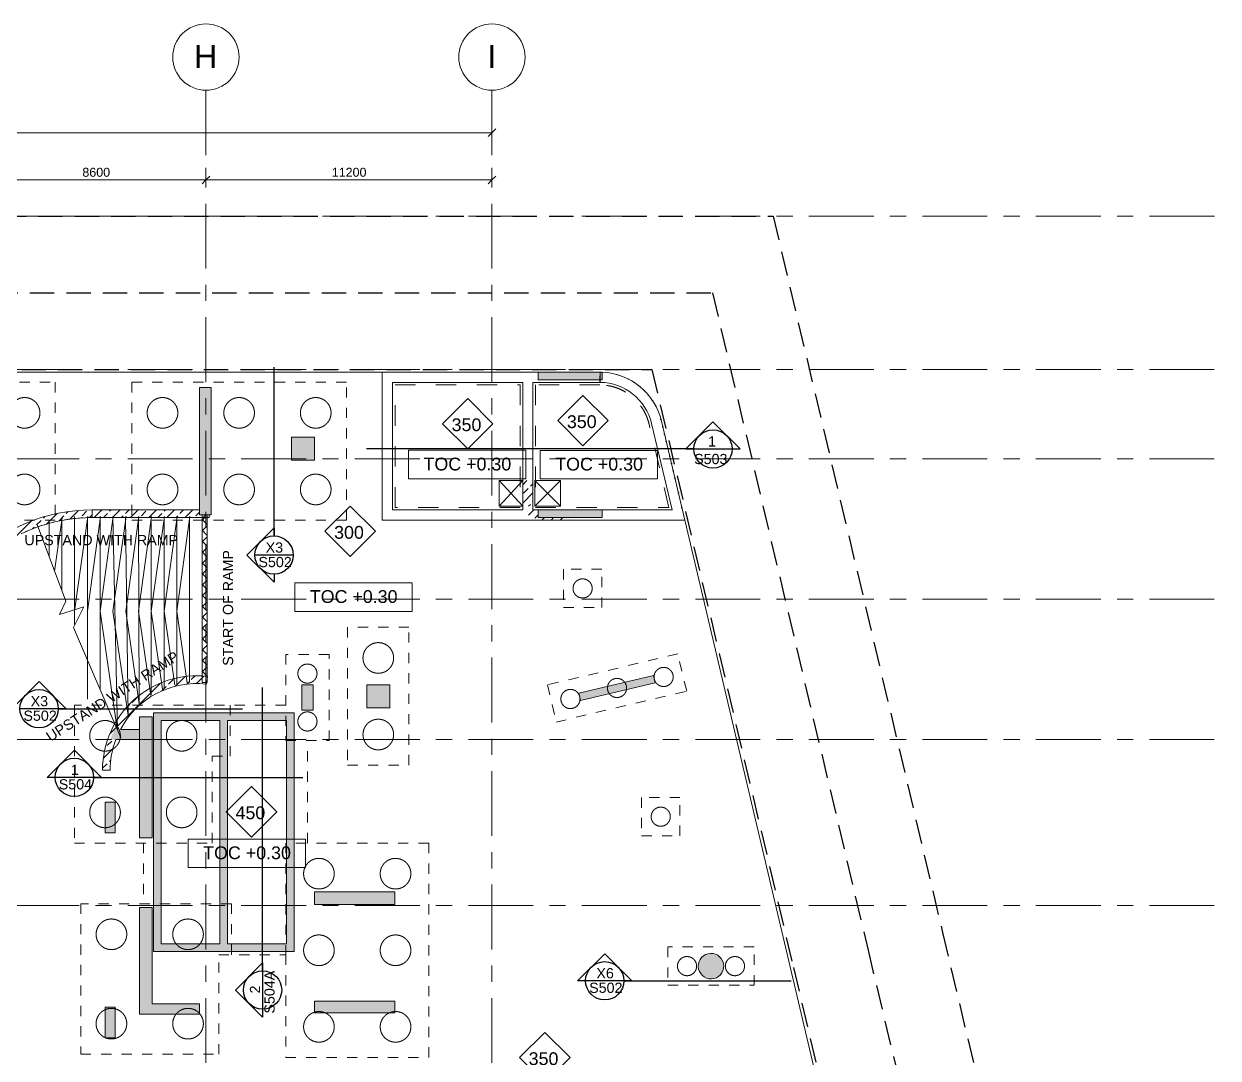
# Model space of a CAD drawing. Header units: millimetres. Extents: x -7055 to 184923, y -26353 to 72746.
# Drawn here: x 67042 to 113804, y 11369 to 51881 of the extents above; entities that cross this region are included whole.
import ezdxf

# ---------------------------------------------------------------- set-up
doc = ezdxf.new("R2010")
doc.units = ezdxf.units.MM
for name, pattern in [('DASH 2mm', [800, 400, -400]), ('DASH 4mm', [1600, 800, -800]), ('Dashed', [3810, 2540, -1270]), ('Grid Line', [4445, 2540, -635, 635, -635]), ('Hidden', [1428.75, 952.5, -476.25])]:
    doc.linetypes.add(name, pattern=pattern)
for name, color, linetype, lineweight in [('A-ANNO-DIMS', 211, 'Continuous', 5), ('A-ANNO-DIMS-200', 211, 'Continuous', 5), ('A-DETL', 90, 'Continuous', 5), ('A-DETL-GENF', 92, 'Continuous', 5), ('A-DETL-THIN', 151, 'Continuous', 5), ('A-WALL', 113, 'Continuous', 5), ('A-WALL-HDLN', 110, 'Continuous', 5), ('A-WALL-PATT', 111, 'Continuous', 15), ('G-ANNO-DIMS', 111, 'Continuous', 5), ('G-ANNO-TEXT', 231, 'Continuous', 5), ('I-WALL', 2, 'Continuous', 5), ('S-COLS', 52, 'Continuous', 5), ('S-COLS-HDLN', 52, 'Dashed', 5), ('S-FNDN', 32, 'Continuous', 15), ('S-FNDN-HDLN', 4, 'DASH 2mm', 5), ('S-FNDN-IDEN', 2, 'Continuous', 5), ('S-GRID', 1, 'Continuous', 5), ('S-GRID-IDEN', 1, 'Continuous', 5)]:
    doc.layers.add(name, color=color, linetype=linetype, lineweight=lineweight)
doc.styles.add('Arial', font='arial.ttf', dxfattribs={"height": 900})
doc.styles.add('Arial_1', font='arial.ttf', dxfattribs={"height": 350})
doc.styles.add('Arial_2', font='arial.ttf', dxfattribs={"height": 500})
doc.styles.add('Arial_3', font='arial.ttf', dxfattribs={"height": 400})
doc.dimstyles.new('Diagonal_-_1_75mm_Round_5mm_-1-200', dxfattribs={"dimscale": 304.8, "dimtxt": 1.171558, "dimasz": 0.984252, "dimexe": 0.328084, "dimexo": 0.0625, "dimgap": 0.065617, "dimtad": 1, "dimdec": 0, "dimlfac": 304.8, "dimrnd": 5, "dimdsep": 46, "dimtxsty": 'Arial_1', "dimblk1": 'OBLIQUE', "dimblk2": 'OBLIQUE', "dimsah": 1, "dimcen": 0.09, "dimazin": 0, "dimtfac": 1, "dimtdec": 4, "dimtix": 1, "dimtmove": 0, "dimatfit": 3, "dimfxl": 0.005167, "dimfxlon": 1, "dimtvp": 1, "dimtolj": 1, "dimtzin": 0, "dimarcsym": 2})
pattern_1 = [(45, (0, 0), (-356.4037, 356.4037), []), (45, (356.4, 0), (-356.4037, 356.4037), [252.016, -126.008])]
pattern_2 = [(45, (0, 0), (-212.132, 212.132), []), (135, (0, 0), (-212.132, -212.132), [])]

# ---------------------------------------------------------------- blocks, each defined once
blk = doc.blocks.new('W SH7 - W SH-6375109-GROUND FLOOR FRAMING PLAN')
at = {"layer": 'A-WALL-PATT', "lineweight": 5}
blk.add_hatch(color=256, dxfattribs=at).paths.add_polyline_path([(71570, 23844), (71570, 24244), (70595, 24244), (70533, 24113), (70477, 23980), (70426, 23844), (70639, 23844)])
at = {"layer": 'A-WALL', "lineweight": 15}
for p, q in [((71570, 24244), (70820, 24244)), ((71570, 23844), (71570, 24244)), ((70639, 23844), (71570, 23844))]:
    blk.add_line(p, q, dxfattribs=at)
blk = doc.blocks.new('Concrete-Round-Column - P3-D750-L17m-6777132-GROUND FLOOR FRAMING PLAN')
at = {"layer": 'S-COLS-HDLN'}
for start, end in [(0, 180), (180, 0)]:
    blk.add_arc((0, 0), 375, start, end, dxfattribs=at)
blk = doc.blocks.new('Concrete-Round-Column - P3-D1200-L17m-6780020-GROUND FLOOR FRAMING PLAN')
at = {"layer": 'S-COLS-HDLN'}
for start, end in [(0, 180), (180, 0)]:
    blk.add_arc((0, 0), 600, start, end, dxfattribs=at)
blk = doc.blocks.new('Concrete-Round-Column - P3-D1200-L17m-V2-GROUND FLOOR FRAMING PLAN')
at = {"layer": 'S-COLS-HDLN'}
for start, end in [(94.7296, 180), (85.4034, 94.5966), (0, 85.2704), (180, 0)]:
    blk.add_arc((0, 0), 600, start, end, dxfattribs=at)
blk = doc.blocks.new('Grid - M_Grid Head - Circle-4284405-GROUND FLOOR FRAMING PLAN')
at = {"layer": 'S-GRID-IDEN'}
blk.add_circle((0, 0), 6.5, dxfattribs=at)
blk = doc.blocks.new('DIMBLOCK7-GROUND FLOOR FRAMING PLAN')
at = {"layer": 'A-ANNO-DIMS-200'}
for p, q in [((65570, 45768), (65570, 46248)), ((74170, 45768), (74170, 46248)), ((65570, 45768), (74170, 45768)), ((65570, 45768), (65570, 45668)), ((74170, 45768), (74170, 45668))]:
    blk.add_line(p, q, dxfattribs=at)
at = {"layer": 'A-ANNO-DIMS-200', "lineweight": 15}
for p, q in [((65570, 45768), (65720, 45918)), ((74170, 45768), (74320, 45918)), ((65570, 45768), (65420, 45618)), ((74170, 45768), (74020, 45618))]:
    blk.add_line(p, q, dxfattribs=at)
at = {"layer": 'A-ANNO-DIMS-200', "color": 0, "insert": (69331, 46243), "char_height": 350, "width": 1292.12, "attachment_point": 1, "line_spacing_factor": 0.941778, "style": 'Arial_1'}
blk.add_mtext('8600', dxfattribs=at)
blk = doc.blocks.new('_Oblique')
at = {"color": 0, "linetype": 'ByBlock', "lineweight": -2}
blk.add_line((-0.5, -0.5), (0.5, 0.5), dxfattribs=at)
blk = doc.blocks.new('DIMBLOCK8-GROUND FLOOR FRAMING PLAN')
at = {"layer": 'A-ANNO-DIMS-200'}
for p, q in [((74170, 45768), (74170, 46248)), ((85370, 45768), (85370, 46248)), ((74170, 45768), (85370, 45768)), ((74170, 45768), (74170, 45668)), ((85370, 45768), (85370, 45668))]:
    blk.add_line(p, q, dxfattribs=at)
at = {"layer": 'A-ANNO-DIMS-200', "lineweight": 15}
for p, q in [((74170, 45768), (74320, 45918)), ((85370, 45768), (85520, 45918)), ((74170, 45768), (74020, 45618)), ((85370, 45768), (85220, 45618))]:
    blk.add_line(p, q, dxfattribs=at)
at = {"layer": 'A-ANNO-DIMS-200', "color": 0, "insert": (79097, 46243), "char_height": 350, "width": 1615.15, "attachment_point": 1, "line_spacing_factor": 0.941778, "style": 'Arial_1'}
blk.add_mtext('11200', dxfattribs=at)
blk = doc.blocks.new('DIMBLOCK9-GROUND FLOOR FRAMING PLAN')
at = {"layer": 'A-ANNO-DIMS-200'}
for p, q in [((16570, 47619), (16570, 48099)), ((85370, 47619), (85370, 48099)), ((16570, 47619), (85370, 47619)), ((16570, 47619), (16570, 47519)), ((85370, 47619), (85370, 47519))]:
    blk.add_line(p, q, dxfattribs=at)
at = {"layer": 'A-ANNO-DIMS-200', "lineweight": 15}
for p, q in [((16570, 47619), (16720, 47769)), ((85370, 47619), (85520, 47769)), ((16570, 47619), (16420, 47469)), ((85370, 47619), (85220, 47469))]:
    blk.add_line(p, q, dxfattribs=at)
at = {"layer": 'A-ANNO-DIMS-200', "color": 0, "insert": (50297, 48094), "char_height": 350, "width": 1615.15, "attachment_point": 1, "line_spacing_factor": 0.941778, "style": 'Arial_1'}
blk.add_mtext('68800', dxfattribs=at)
blk = doc.blocks.new('BAI-AN_TAG_MAT_THK - BAI-AN_TAG_MAT_THK-4190347-GROUND FLOOR FRAMING PLAN')
at = {"layer": 'S-FNDN-IDEN'}
for p, q in [((-3.14, 0.25), (1.81, 5.2)), ((1.81, 5.2), (6.76, 0.25)), ((-3.14, 0.25), (1.81, -4.7)), ((1.81, -4.7), (6.76, 0.25))]:
    blk.add_line(p, q, dxfattribs=at)
blk = doc.blocks.new('Spot Elevations - Spot Elevation _Str_ Plan_-2609302-GROUND FLOOR FRAMING PLAN')
at = {"layer": 'G-ANNO-DIMS'}
for p, q in [((-11.5, 5.8), (11.5, 5.8)), ((-11.5, 0.2), (-11.5, 5.8)), ((11.5, 0.2), (11.5, 5.8)), ((-11.5, 0.2), (11.5, 0.2))]:
    blk.add_line(p, q, dxfattribs=at)

msp = doc.modelspace()

# ---------------------------------------------------------------- hatches: boundary and pattern name
at = {"layer": 'A-DETL-GENF'}
h = msp.add_hatch(dxfattribs=at)
h.set_pattern_fill('FP_6', color=214, style=0, pattern_type=2)
h.set_pattern_definition(pattern_2)
h.paths.add_polyline_path([(74219.4207, 26081.9953), (74219.4207, 26234.9554), (74202.395, 26081.9953)])
h.paths.add_polyline_path([(74219.4207, 26322.4097), (74219.4207, 32544.1661), (74019.4207, 32544.1661), (74019.4207, 26338.8178), (74195.8795, 26324.341)])
h = msp.add_hatch(dxfattribs=at)
h.set_pattern_fill('FP_6', color=214, style=0, pattern_type=2)
h.set_pattern_definition(pattern_2)
h.paths.add_polyline_path([(74219.4207, 26081.9953), (74219.4207, 26234.9554), (74202.395, 26081.9953)])
h.paths.add_polyline_path([(74219.4207, 26322.4097), (74219.4207, 32544.1661), (74019.4207, 32544.1661), (74019.4207, 26338.8178), (74195.8795, 26324.341)])
at = {"layer": 'A-WALL-PATT', "lineweight": 5}
for points in [[(89633.097, 37940.1837), (89685.0626, 37942.3363), (89685.0626, 38240.1837), (87185.0632, 38240.1837), (87185.0632, 37940.1837), (89574.8972, 37940.1837)], [(73919.756, 32644.1661), (74369.756, 32644.1661), (74369.756, 37644.1661), (73919.756, 37644.1661), (73919.756, 33740.5808)], [(87185.0632, 32540.1837), (89685.0629, 32540.1837), (89685.0629, 32840.1837), (87185.0632, 32840.1837)], [(88841.9598, 25377.1918), (91761.3982, 26067.7562), (91692.3418, 26359.7), (88772.9033, 25669.1356)], [(77319.756, 24590.8206), (77319.756, 24890.8206), (72119.7792, 24890.8206), (72119.7792, 24590.8206), (77294.756, 24590.8206)], [(77376.6774, 15840.8206), (77619.756, 15840.8206), (77619.756, 24890.8206), (77319.756, 24890.8206), (77319.756, 15840.8206)], [(71878.5795, 19994.3012), (72069.7792, 19994.3012), (72069.7792, 24740.8206), (71569.7792, 24740.8206), (71569.7792, 19994.3012), (71622.0115, 19994.3012)], [(72419.7792, 15840.8206), (72419.7792, 24590.8206), (72119.7792, 24590.8206), (72119.7792, 15840.8206)], [(74719.756, 15840.8206), (75019.756, 15840.8206), (75019.756, 24590.8206), (74719.756, 24590.8206), (74719.756, 16760.1637)], [(78419.756, 17389.3012), (81569.756, 17389.3012), (81569.756, 17889.3012), (78419.756, 17889.3012)], [(71622.0115, 13494.1661), (72069.7792, 13494.1661), (72069.7792, 17269.1661), (71569.7792, 17269.1661), (71569.7792, 13494.1661)], [(77619.756, 15540.8206), (77619.756, 15840.8206), (72119.7792, 15840.8206), (72119.7792, 15540.8206), (77450.4737, 15540.8206)], [(78419.756, 13144.1661), (81569.756, 13144.1661), (81569.756, 13594.1661), (78419.756, 13594.1661), (78419.756, 13364.0803)], [(73919.756, 13094.1661), (73919.756, 13494.1661), (71569.7792, 13494.1661), (71569.7792, 13094.1661), (73883.3263, 13094.1661)]]:
    msp.add_hatch(color=256, dxfattribs=at).paths.add_polyline_path(points)
h = msp.add_hatch(dxfattribs=at)
h.set_pattern_fill('FP_1', color=21, style=0, pattern_type=2)
h.set_pattern_definition(pattern_1)
h.paths.add_polyline_path([(70119.756, 22644.3279), (70419.756, 22644.3279), (70425.8967, 22848.5799), (70444.2965, 23052.0941), (70474.889, 23254.1354), (70517.5638, 23453.974), (70572.1666, 23650.888), (70638.5002, 23844.1661), (70425.6434, 23844.1661), (70491.3541, 24014.4584), (70533.0983, 24113.139), (70594.8529, 24244.1661), (70819.6697, 24244.1661), (70920.2677, 24419.9877), (71031.1578, 24589.5065), (71151.9461, 24752.1207), (71282.2042, 24907.2532), (71433.3826, 25065.522), (71570.9349, 25194.3012), (71725.0142, 25322.3975), (71888.2162, 25442.3905), (72058.2744, 25552.4515), (72234.5852, 25652.1899), (72416.5226, 25741.2516), (72603.441, 25819.3205), (72794.6767, 25886.1194), (73004.7449, 25944.7593), (73187.3723, 25985.0001), (73387.4382, 26016.7308), (73589.0387, 26036.4909), (73800.7963, 26044.0096), (74015.2602, 26038.1324), (74195.8795, 26023.4596), (74229.0669, 26321.6183), (74015.2602, 26339.1592), (73800.7963, 26344.2793), (73586.3962, 26336.9615), (73372.7805, 26317.2304), (73160.6674, 26285.1523), (72950.7699, 26240.835), (72743.7937, 26184.4275), (72540.4344, 26116.1194), (72341.3758, 26036.1404), (72147.287, 25944.7593), (71958.8204, 25842.2833), (71776.6096, 25729.0569), (71601.2672, 25605.4607), (71433.3826, 25471.9103), (71273.5201, 25328.8545), (71122.2172, 25176.7742), (70979.9824, 25016.1808), (70847.294, 24847.614), (70724.5979, 24671.6406), (70594.8529, 24456.3565), (70510.7978, 24299.8628), (70420.4125, 24105.3083), (70341.4545, 23905.8424), (70274.1894, 23702.1358), (70218.8432, 23494.8732), (70175.6021, 23284.7514), (70144.6113, 23072.4767), (70125.975, 22858.7627)])
at = {"layer": 'I-WALL'}
h = msp.add_hatch(dxfattribs=at)
h.set_pattern_fill('FP_1', color=1, style=0, pattern_type=2)
h.set_pattern_definition(pattern_1)
h.paths.add_polyline_path([(92007.7978, 36315.5045), (92009.2687, 36317.0986), (91954.5233, 36509.888), (91894.7907, 36674.4875), (91823.7413, 36834.3807), (91741.7488, 36988.7957), (91649.4707, 37136.6642), (91557.5091, 37265.0563), (91434.6135, 37411.9268), (91324.0091, 37527.7624), (91193.9433, 37646.1962), (91055.8462, 37755.2058), (90910.4028, 37854.2434), (90758.3346, 37942.8121), (90600.396, 38020.4682), (90437.3704, 38086.8224), (90456.8565, 38078.7485), (90618.0267, 38011.4843), (90774.104, 37933.1319), (90924.327, 37844.0743), (91067.9628, 37744.7469), (91204.3108, 37635.6355), (91332.706, 37517.273), (91453.614, 37388.9159), (91564.3713, 37253.4755), (91665.422, 37110.5567), (91756.2723, 36960.823), (91836.4788, 36804.949), (91905.6497, 36643.593), (91963.4473, 36477.3339), (92007.7272, 36315.8035)])
h = msp.add_hatch(dxfattribs=at)
h.set_pattern_fill('FP_2', color=1, style=0, pattern_type=2)
h.set_pattern_definition(pattern_1)
h.paths.add_polyline_path([(92831.9677, 32840.1837), (92007.7978, 36315.5045), (92827.9826, 32840.1837)])
h = msp.add_hatch(dxfattribs=at)
h.set_pattern_fill('FP_1', color=1, style=0, pattern_type=2)
h.set_pattern_definition(pattern_1)
h.paths.add_polyline_path([(86974.067, 32990.1837), (86974.067, 33990.1837), (86574.067, 33990.1837), (86574.067, 32990.1837)])
h = msp.add_hatch(dxfattribs=at)
h.set_pattern_fill('FP_1', color=21, style=0, pattern_type=2)
h.set_pattern_definition(pattern_1)
h.paths.add_polyline_path([(63322.2438, 26322.5963), (63336.1561, 26602.0441), (63362.269, 26880.6167), (63400.5327, 27157.7817), (63450.8739, 27433.0095), (63513.1965, 27705.774), (63587.3813, 27975.5538), (63673.2866, 28241.8334), (63770.7481, 28504.1038), (63879.5797, 28761.8637), (63999.5732, 29014.6207), (64130.4994, 29261.8914), (64272.108, 29503.2034), (64424.1284, 29738.0955), (64586.27, 29966.1187), (64758.2229, 30186.8372), (64939.6585, 30399.8292), (65130.23, 30604.6875), (65329.5732, 30801.0208), (65537.3071, 30988.4536), (65753.0346, 31166.6278), (65976.3435, 31335.2029), (66227.266, 31506.6603), (66443.9845, 31642.2859), (66687.4228, 31780.2069), (66936.6566, 31907.356), (67198.9883, 32026.6361), (67467.2763, 32134.3329), (67739.7011, 32229.3229), (67937.7332, 32291.0673), (68185.8039, 32357.6185), (68436.3451, 32414.1626), (68688.9536, 32460.6086), (68943.223, 32496.8818), (69198.7443, 32522.9236), (69455.1057, 32538.6919), (69719.756, 32544.3286), (69719.756, 32844.1661), (69432.6906, 32838.0135), (69146.1525, 32819.5671), (68860.6678, 32788.8608), (68576.761, 32745.9509), (68294.9533, 32690.9162), (68015.7624, 32623.8579), (67739.7011, 32544.8991), (67441.0026, 32444.1661), (67198.9883, 32351.8815), (66935.33, 32238.1773), (66676.7855, 32113.2808), (66423.8297, 31977.4216), (66176.9272, 31830.8491), (65903.1785, 31649.9485), (65703.0837, 31506.6603), (65472.8121, 31326.0491), (65244.756, 31130.0717), (65048.6491, 30947.3692), (64838.0671, 30732.7837), (64654.585, 30529.8294), (64471.33, 30308.7819), (64272.108, 30043.1725), (64130.4994, 29838.5326), (63980.6574, 29601.4407), (63837.7987, 29352.371), (63705.7427, 29097.4091), (63584.7319, 28837.0233), (63474.9887, 28571.6918), (63376.7145, 28301.902), (63290.0898, 28028.1493), (63215.2738, 27750.9365), (63152.4038, 27470.7727), (63101.5953, 27188.1726), (63062.9417, 26903.655), (63036.5138, 26617.7425), (63022.3604, 26330.9603), (63322.1666, 26322.5985)])
h = msp.add_hatch(dxfattribs=at)
h.set_pattern_fill('FP_5', color=21, style=0, pattern_type=2)
h.set_pattern_definition([(45.08, (383.17, 0), (-355.4147, 356.402), []), (45.08, (738.6, 0), (-355.4147, 356.402), [251.666, -125.833])])
h.paths.add_polyline_path([(71622.0115, 32544.1661), (74291.3928, 32544.1661), (74291.3928, 32644.1661), (73919.756, 32644.1661), (73919.756, 32844.1661), (69719.756, 32844.1661), (69719.756, 32544.1661), (71269.756, 32544.1661)])
h = msp.add_hatch(dxfattribs=at)
h.set_pattern_fill('FP_1', color=1, style=0, pattern_type=2)
h.set_pattern_definition(pattern_1)
h.paths.add_polyline_path([(88169.8093, 32440.1837), (88410.1258, 32440.1837), (88344.604, 32540.1837), (87185.0632, 32540.1837), (87185.0632, 32840.1837), (86693.1103, 32805.7307), (86929.029, 32440.1837), (88049.756, 32440.1837)])
h.paths.add_polyline_path([(92926.6097, 32440.1837), (92831.9677, 32840.1837), (92827.9826, 32840.1837), (92922.3837, 32440.1837)])
at = {"layer": 'S-COLS'}
for points in [[(78405.9559, 34794.1759), (78419.756, 34794.1759), (78419.756, 35694.1759), (77519.756, 35694.1759), (77519.756, 34794.1759)], [(78369.756, 24994.1661), (78369.756, 25994.1661), (77919.756, 25994.1661), (77919.756, 24994.1661), (78144.756, 24994.1661)], [(81369.756, 25094.1661), (81369.756, 25994.1661), (80469.756, 25994.1661), (80469.756, 25094.1661), (80667.2707, 25094.1661)], [(70619.756, 20194.1661), (70619.756, 21394.1661), (70219.756, 21394.1661), (70219.756, 20194.1661)], [(93984.2321, 14474.5152), (94064.1222, 14487.295), (94136.462, 14510.5403), (94208.8346, 14547.6286), (94270.1088, 14591.8438), (94325.7676, 14647.1425), (94372.0904, 14710.4672), (94409.1786, 14784.0391), (94432.424, 14854.7988), (94444.9491, 14932.2517), (94444.9491, 15012.3524), (94433.1815, 15088.2429), (94409.1786, 15162.9402), (94373.786, 15232.963), (94327.8751, 15296.5871), (94270.1088, 15354.0509), (94209.2517, 15398.5686), (94139.4601, 15434.415), (94060.2355, 15459.6598), (93987.4673, 15471.4273), (93909.0086, 15471.6819), (93831.476, 15459.6598), (93754.3217, 15434.415), (93686.7559, 15400.2642), (93623.1318, 15354.3534), (93567.4731, 15299.0547), (93521.1503, 15235.73), (93484.0621, 15162.1581), (93460.8167, 15091.3984), (93448.2916, 15013.9455), (93448.2916, 14933.8448), (93460.0592, 14857.9543), (93484.0621, 14783.2569), (93519.4547, 14713.2342), (93565.3656, 14649.6101), (93623.5453, 14591.8438), (93683.989, 14547.6286), (93753.7806, 14511.7822), (93828.3205, 14487.295), (93905.7734, 14474.7699)], [(70219.756, 12169.1661), (70619.756, 12169.1661), (70619.756, 13369.1661), (70219.756, 13369.1661), (70219.756, 12205.2772)]]:
    msp.add_hatch(color=256, dxfattribs=at).paths.add_polyline_path(points)

# ---------------------------------------------------------------- linework, layer by layer
at = {"layer": 'A-DETL', "color": 10, "linetype": 'Hidden', "lineweight": 25}
for p, q in [((7595.9399, 44343.8523), (96377.5386, 44343.8523)), ((96377.5386, 44343.8523), (103013.9395, 16292.3989)), ((103013.9395, 16292.3989), (104395.6096, 10453.4472))]:
    msp.add_line(p, q, dxfattribs=at)
at = {"layer": 'A-DETL', "color": 6, "linetype": 'Hidden', "lineweight": 25}
for p, q in [((10125.5951, 41343.7477), (94004.5138, 41343.7477)), ((94004.5138, 41343.7477), (100095.0849, 15599.3673)), ((100095.0849, 15599.3673), (101501.4718, 9696.5095))]:
    msp.add_line(p, q, dxfattribs=at)
at = {"layer": 'A-DETL', "lineweight": 25}
for p, q in [((76836.1354, 31823.9489), (76836.1354, 38439.9966)), ((94024.4804, 36292.0726), (92961.98, 35229.5731)), ((95086.98, 35229.5724), (94024.4804, 36292.0726)), ((93274.48, 35229.5729), (80454.48, 35229.5729)), ((92961.98, 35229.5731), (93274.48, 35229.5731)), ((93274.48, 35229.5724), (94774.48, 35229.5724)), ((94774.48, 35229.5724), (95086.98, 35229.5724)), ((75773.6358, 31073.9485), (76836.1353, 32136.4489)), ((76836.1353, 32136.4489), (76836.1353, 31823.9489)), ((76836.136, 30011.4489), (75773.6358, 31073.9485)), ((77586.1357, 31073.9486), (76086.1357, 31073.9486)), ((76836.136, 30323.9489), (76836.136, 30011.4489)), ((66572.1271, 25055.0836), (67634.6267, 26117.5839)), ((67634.6267, 26117.5839), (68697.1271, 25055.0843)), ((76387.22, 14786.5601), (76387.22, 25886.5601)), ((68384.6271, 25055.0836), (66884.6271, 25055.0836)), ((68697.1271, 25055.0843), (68384.6271, 25055.0843)), ((68384.6271, 25055.0842), (75596.8011, 25055.0842)), ((67956.0545, 22367.5603), (69018.5541, 23430.0606)), ((69018.5541, 23430.0606), (70081.0545, 22367.561)), ((68268.5545, 22367.5603), (67956.0545, 22367.5603)), ((69768.5545, 22367.5603), (68268.5545, 22367.5603)), ((70081.0545, 22367.561), (69768.5545, 22367.561)), ((69768.5545, 22367.5609), (77968.5545, 22367.5609)), ((88723.8731, 14398.307), (89786.3727, 15460.8072)), ((89786.3727, 15460.8072), (90848.8731, 14398.3077)), ((75324.7203, 14036.5597), (76387.2198, 15099.0601)), ((76387.2198, 15099.0601), (76387.2198, 14786.5601)), ((76387.2205, 14786.5601), (76387.2205, 13286.5601)), ((76387.2205, 12974.0601), (75324.7203, 14036.5597)), ((89036.3731, 14398.307), (88723.8731, 14398.307)), ((90536.3731, 14398.307), (89036.3731, 14398.307)), ((90848.8731, 14398.3077), (90536.3731, 14398.3077)), ((90536.3731, 14398.3076), (97088.547, 14398.3076)), ((76387.2205, 13286.5601), (76387.2205, 12974.0601))]:
    msp.add_line(p, q, dxfattribs=at)
at = {"layer": 'A-DETL', "color": 5, "linetype": 'Hidden', "lineweight": 25}
for p, q in [((12655.2502, 38343.6432), (91631.4889, 38343.6432)), ((91631.4889, 38343.6432), (97173.5443, 14917.609)), ((97173.5443, 14917.609), (98582.5048, 9003.9496))]:
    msp.add_line(p, q, dxfattribs=at)
at = {"layer": 'A-DETL', "color": 30, "linetype": 'Hidden', "lineweight": 25}
for p, q in [((12655.2502, 38343.6432), (91631.4889, 38343.6432)), ((91631.4889, 38343.6432), (97173.5443, 14917.609)), ((97173.5443, 14917.609), (98582.5048, 9003.9496))]:
    msp.add_line(p, q, dxfattribs=at)
at = {"layer": 'A-DETL', "color": 3, "linetype": 'DASH 4mm', "lineweight": 15}
for p, q in [((81573.4823, 37740.1837), (86474.067, 37740.1837)), ((81573.4823, 32940.1837), (81573.4823, 37740.1837)), ((86474.067, 37740.1837), (86474.067, 32940.1837)), ((87074.067, 37740.1837), (87074.067, 32940.1837)), ((89599.1069, 37740.1837), (87074.067, 37740.1837)), ((92294.5022, 32940.1837), (91523.0231, 36200.8044)), ((86474.067, 32940.1837), (81573.4823, 32940.1837)), ((87074.067, 32940.1837), (92294.5022, 32940.1837))]:
    msp.add_line(p, q, dxfattribs=at)
at = {"layer": 'A-DETL', "lineweight": 13}
for p, q in [((86574.067, 33990.1837), (85649.756, 32990.1837)), ((85649.756, 33990.1837), (86574.067, 32990.1837)), ((88049.756, 33990.1837), (87049.756, 32990.1837)), ((87049.756, 33990.1837), (88049.756, 32990.1837))]:
    msp.add_line(p, q, dxfattribs=at)
at = {"layer": 'A-DETL'}
for p, q in [((67557.1058, 32273.8434), (68684.6273, 29269.6075)), ((68028.3067, 31018.3477), (68028.3067, 32420.2317)), ((68535.4849, 32535.3711), (68244.7389, 30441.6726)), ((68528.3067, 29686.1177), (68528.3067, 32534.0369)), ((69543.0966, 32590.1837), (69028.3067, 28883.1169)), ((69028.3067, 28353.8878), (69028.3067, 32590.1837)), ((70043.0966, 32590.1837), (69528.3067, 28883.1169)), ((69528.3067, 25433.4619), (69528.3067, 32590.1837)), ((69528.3067, 26977.9231), (69528.3067, 32590.1837)), ((70543.0966, 32590.1837), (70028.3067, 28883.117)), ((70028.3067, 25814.406), (70028.3067, 32590.1837)), ((70713.0019, 24221.0969), (70525.9259, 32590.1837)), ((71043.0966, 32590.1837), (70528.3067, 28883.117)), ((71121.0463, 24793.6222), (71027.0222, 32590.1837)), ((71543.0966, 32590.1837), (71028.3067, 28883.117)), ((71555.3084, 25247.1681), (71527.9092, 32590.1837)), ((72043.0966, 32590.1837), (71528.3067, 28883.117)), ((72543.0966, 32590.1837), (72028.3067, 28883.117)), ((72028.3067, 25592.7528), (72028.3067, 32590.1837)), ((73043.0966, 32590.1837), (72528.3067, 28883.117)), ((72528.3067, 25843.4932), (72528.3067, 32590.1837)), ((73543.0966, 32590.1837), (73028.3067, 28883.117)), ((73028.3067, 26002.3196), (73028.3067, 32590.1837)), ((73528.3067, 26081.9953), (73528.3067, 32590.1837)), ((68430.7845, 28749.1526), (68684.6273, 29269.6075)), ((69385.8193, 29045.6464), (68430.7845, 28749.1526)), ((68989.1969, 28232.4499), (69385.8193, 29045.6464)), ((70028.3067, 28883.117), (70699.4627, 24252.603)), ((70528.3067, 28883.117), (71121.0463, 24793.6222)), ((71028.3067, 28883.117), (71555.3084, 25247.1681)), ((71528.3067, 28883.117), (72007.1014, 25579.7637)), ((72028.3067, 28883.117), (72472.2398, 25820.2845)), ((72528.3067, 28883.117), (72948.7192, 25982.5602)), ((73028.3067, 28883.117), (73435.6286, 26072.8766)), ((70841.6714, 23921.6784), (68989.1969, 28232.4499))]:
    msp.add_line(p, q, dxfattribs=at)
at = {"layer": 'A-DETL', "lineweight": 25}
for centre in [(94024.48, 35229.5727), (76836.1357, 31073.9489), (67634.6271, 25055.0839), (69018.5545, 22367.5606), (89786.3731, 14398.3073), (76387.2202, 14036.5601)]:
    msp.add_circle(centre, 750, dxfattribs=at)
at = {"layer": 'A-DETL', "color": 3, "linetype": 'DASH 4mm', "lineweight": 15}
msp.add_arc((89576.7591, 35740.3086), 2000, 13.31166667, 89.35977006, dxfattribs=at)
at = {"layer": 'A-DETL-THIN'}
for p, q in [((74219.4207, 32644.1661), (74019.4207, 32644.1661)), ((74019.4207, 32644.1661), (74019.4207, 26081.9953)), ((74028.3067, 32590.1837), (74028.3067, 26088.0187)), ((74028.3067, 32590.1837), (74028.3067, 26088.0187)), ((74219.4207, 26081.9953), (74219.4207, 32644.1661)), ((74019.4207, 26081.9953), (74219.4207, 26081.9953))]:
    msp.add_line(p, q, dxfattribs=at)
at = {"layer": 'A-WALL-HDLN'}
for p, q in [((89602.8084, 38240.1729), (89599.683, 37940.2333)), ((89600.7245, 38240.1837), (89600.7245, 37940.2334))]:
    msp.add_line(p, q, dxfattribs=at)
msp.add_arc((89576.7591, 35740.3086), 2500, 87.51666709, 89.38339625, dxfattribs=at)
at = {"layer": 'I-WALL'}
for p, q in [((81073.4823, 38240.1837), (87185.0632, 38240.1837)), ((81073.4823, 32440.1837), (81073.4823, 38240.1837)), ((89599.6824, 37940.1837), (89598.6405, 37840.1946)), ((89600.7245, 37940.1837), (89600.7245, 37840.1837)), ((86574.067, 37840.1837), (81473.4823, 37840.1837)), ((81473.4823, 37840.1837), (81473.4823, 32840.1837)), ((86574.067, 32840.1837), (86574.067, 37840.1837)), ((89600.7245, 37840.1837), (86974.067, 37840.1837)), ((86974.067, 37840.1837), (86974.067, 32840.1837)), ((92420.9237, 32840.1837), (91620.3363, 36223.8292)), ((92009.5891, 36315.9283), (92926.6097, 32440.1837)), ((69719.756, 32844.1661), (73919.756, 32844.1661)), ((69719.756, 32544.1661), (69719.756, 32844.1661)), ((81473.4823, 32840.1837), (86574.067, 32840.1837)), ((86974.067, 32840.1837), (87185.0632, 32840.1837)), ((89685.0629, 32840.1837), (92420.9237, 32840.1837)), ((74291.3928, 32544.1661), (69719.756, 32544.1661)), ((74291.3928, 32544.1661), (74291.3928, 32644.1661)), ((92926.6097, 32440.1837), (81073.4823, 32440.1837))]:
    msp.add_line(p, q, dxfattribs=at)
at = {"layer": 'I-WALL', "lineweight": 15}
for p, q in [((89685.0626, 38240.1837), (87185.0632, 38240.1837)), ((87185.0632, 38240.1837), (87185.0632, 37940.1837)), ((87185.0632, 37940.1837), (89685.0626, 37940.1837)), ((89685.0626, 37940.1837), (89685.0626, 38240.1837)), ((74369.756, 37644.1661), (73919.756, 37644.1661)), ((73919.756, 37644.1661), (73919.756, 32644.1661)), ((74369.756, 32644.1661), (74369.756, 37644.1661)), ((89685.0629, 32840.1837), (87185.0632, 32840.1837)), ((87185.0632, 32840.1837), (87185.0632, 32540.1837)), ((89685.0629, 32540.1837), (89685.0629, 32840.1837)), ((73919.756, 32644.1661), (74369.756, 32644.1661)), ((87185.0632, 32540.1837), (89685.0629, 32540.1837)), ((74195.8795, 26023.4596), (74229.0669, 26321.6183)), ((91692.3418, 26359.7), (88772.9033, 25669.1356)), ((91761.3982, 26067.7562), (91692.3418, 26359.7)), ((88841.9598, 25377.1918), (91761.3982, 26067.7562)), ((88772.9033, 25669.1356), (88841.9598, 25377.1918)), ((77619.756, 24890.8206), (72119.7792, 24890.8206)), ((72119.7792, 24890.8206), (72119.7792, 15540.8206)), ((77619.756, 15540.8206), (77619.756, 24890.8206)), ((72069.7792, 24740.8206), (71569.7792, 24740.8206)), ((71569.7792, 24740.8206), (71569.7792, 19994.3012)), ((72069.7792, 19994.3012), (72069.7792, 24740.8206)), ((72419.7792, 24590.8206), (74719.756, 24590.8206)), ((72419.7792, 15840.8206), (72419.7792, 24590.8206)), ((74719.756, 24590.8206), (74719.756, 15840.8206)), ((75019.756, 15840.8206), (75019.756, 24590.8206)), ((75019.756, 24590.8206), (77319.756, 24590.8206)), ((77319.756, 24590.8206), (77319.756, 15840.8206)), ((70119.756, 22644.3279), (70419.756, 22644.3279)), ((71569.7792, 19994.3012), (72069.7792, 19994.3012)), ((81569.756, 17889.3012), (78419.756, 17889.3012)), ((78419.756, 17889.3012), (78419.756, 17389.3012)), ((81569.756, 17389.3012), (81569.756, 17889.3012)), ((78419.756, 17389.3012), (81569.756, 17389.3012)), ((72069.7792, 17269.1661), (71569.7792, 17269.1661)), ((71569.7792, 17269.1661), (71569.7792, 13094.1661)), ((72069.7792, 13494.1661), (72069.7792, 17269.1661)), ((72119.7792, 15540.8206), (77619.756, 15540.8206)), ((74719.756, 15840.8206), (72419.7792, 15840.8206)), ((77319.756, 15840.8206), (75019.756, 15840.8206)), ((81569.756, 13594.1661), (78419.756, 13594.1661)), ((78419.756, 13594.1661), (78419.756, 13144.1661)), ((81569.756, 13144.1661), (81569.756, 13594.1661)), ((71569.7792, 13094.1661), (73919.756, 13094.1661)), ((73919.756, 13494.1661), (72069.7792, 13494.1661)), ((73919.756, 13094.1661), (73919.756, 13494.1661)), ((78419.756, 13144.1661), (81569.756, 13144.1661))]:
    msp.add_line(p, q, dxfattribs=at)
at = {"layer": 'I-WALL', "flags": 128}
for points in [[(67450.5994, 32128.3891), (67692.5321, 32214.6161), (67937.7332, 32291.0673), (68185.8039, 32357.6185), (68436.3451, 32414.1626), (68688.9536, 32460.6086), (68943.223, 32496.8818), (69198.7443, 32522.9236), (69455.1057, 32538.6919), (69711.8899, 32544.1611)], [(69711.8899, 32544.1611), (69715.8241, 32544.1649), (69719.756, 32544.1661)], [(66936.6566, 31907.356), (67191.2096, 32023.4903), (67450.5994, 32128.3891)]]:
    msp.add_lwpolyline(points, dxfattribs=at)
at = {"layer": 'I-WALL'}
for centre, radius, start, end in [((89576.7591, 35740.3086), 2500, 13.31166667, 87.51552989), ((89576.7591, 35740.3086), 2100, 13.31166667, 89.40298291), ((69719.756, 26144.1661), 6700, 90, 178.4024023), ((69719.756, 26144.1661), 6400, 105.6382843, 106.99065249), ((69719.756, 26144.1661), 6400, 103.21034336, 104.55317725), ((69719.756, 26144.1661), 6400, 100.7751022, 102.12401037), ((69719.756, 26144.1661), 6400, 98.3256972, 99.69958008), ((69719.756, 26144.1661), 6400, 95.84272391, 97.27810551), ((69719.756, 26144.1661), 6400, 93.24148579, 94.85859909), ((69719.756, 26144.1661), 6400, 90.02043748, 92.44047105), ((69719.756, 26144.1661), 6400, 113.01320847, 114.23588218), ((69719.756, 26144.1661), 6400, 110.48300314, 111.72114287), ((69719.756, 26144.1661), 6400, 108.06197015, 109.4447495)]:
    msp.add_arc(centre, radius, start, end, dxfattribs=at)
at = {"layer": 'I-WALL', "lineweight": 15}
for radius, start, end in [(3700, 83.64867915, 180), (3400, 83.64867915, 151.93060327), (3400, 159.33559772, 180)]:
    msp.add_arc((73819.756, 22644.3279), radius, start, end, dxfattribs=at)
at = {"layer": 'S-COLS', "lineweight": 15}
for p, q in [((78419.756, 35694.1759), (77519.756, 35694.1759)), ((77519.756, 35694.1759), (77519.756, 34794.1759)), ((78419.756, 34794.1759), (78419.756, 35694.1759)), ((77519.756, 34794.1759), (78419.756, 34794.1759)), ((78369.756, 25994.1661), (77919.756, 25994.1661)), ((77919.756, 25994.1661), (77919.756, 24994.1661)), ((78369.756, 24994.1661), (78369.756, 25994.1661)), ((81369.756, 25994.1661), (80469.756, 25994.1661)), ((80469.756, 25994.1661), (80469.756, 25094.1661)), ((81369.756, 25094.1661), (81369.756, 25994.1661)), ((77919.756, 24994.1661), (78369.756, 24994.1661)), ((80469.756, 25094.1661), (81369.756, 25094.1661)), ((70619.756, 21394.1661), (70219.756, 21394.1661)), ((70219.756, 21394.1661), (70219.756, 20194.1661)), ((70619.756, 20194.1661), (70619.756, 21394.1661)), ((70219.756, 20194.1661), (70619.756, 20194.1661)), ((70619.756, 13369.1661), (70219.756, 13369.1661)), ((70219.756, 13369.1661), (70219.756, 12169.1661)), ((70619.756, 12169.1661), (70619.756, 13369.1661)), ((70219.756, 12169.1661), (70619.756, 12169.1661))]:
    msp.add_line(p, q, dxfattribs=at)
for start, end in [(13.31406674, 193.31406674), (193.31406674, 13.31406674)]:
    msp.add_arc((93946.6203, 14973.0986), 500, start, end, dxfattribs=at)
at = {"layer": 'S-COLS-HDLN'}
for centre, start, end in [((70219.756, 20994.3012), 0, 180), ((70219.756, 20994.3012), 180, 0), ((70469.756, 16219.1661), 0, 180), ((70469.756, 16219.1661), 180, 0), ((70469.756, 12719.1661), 0, 180), ((70469.756, 12719.1661), 180, 0)]:
    msp.add_arc(centre, 600, start, end, dxfattribs=at)
at = {"layer": 'S-FNDN'}
for p, q in [((87185.0632, 38240.1837), (65819.756, 38240.1837)), ((102072.8581, -6332.5824), (92007.7272, 36315.8035)), ((85649.756, 33990.1837), (86574.067, 33990.1837)), ((85649.756, 32990.1837), (85649.756, 33990.1837)), ((86574.067, 33990.1837), (86574.067, 32990.1837)), ((87049.756, 33990.1837), (88049.756, 33990.1837)), ((87049.756, 32990.1837), (87049.756, 33990.1837)), ((88049.756, 33990.1837), (88049.756, 32990.1837)), ((86574.067, 32990.1837), (85649.756, 32990.1837)), ((88049.756, 32990.1837), (87049.756, 32990.1837))]:
    msp.add_line(p, q, dxfattribs=at)
msp.add_arc((89574.8972, 35740.1837), 2500, 13.31166667, 87.47310594, dxfattribs=at)
at = {"layer": 'S-FNDN-HDLN'}
for p, q in [((62869.756, 37844.1661), (68269.756, 37844.1661)), ((68269.756, 37844.1661), (68269.756, 32444.1661)), ((79669.756, 37844.1661), (71269.756, 37844.1661)), ((71269.756, 37844.1661), (71269.756, 32444.1661)), ((79669.756, 32444.1661), (79669.756, 37844.1661)), ((68269.756, 32444.1661), (62869.756, 32444.1661)), ((71269.756, 32444.1661), (79669.756, 32444.1661)), ((88169.8093, 30517.6419), (88169.8093, 29017.6419)), ((89669.8093, 30517.6419), (88169.8093, 30517.6419)), ((89669.8093, 29017.6419), (89669.8093, 30517.6419)), ((88169.8093, 29017.6419), (89669.8093, 29017.6419)), ((79719.756, 28244.1661), (79719.756, 22844.1661)), ((82119.756, 28244.1661), (79719.756, 28244.1661)), ((82119.756, 22844.1661), (82119.756, 28244.1661)), ((78994.756, 27181.6661), (77294.756, 27181.6661)), ((77294.756, 27181.6661), (77294.756, 23806.6661)), ((78994.756, 23806.6661), (78994.756, 27181.6661)), ((92648.8806, 27202.7951), (87539.9881, 25993.7803)), ((92994.3135, 25743.1115), (92648.8806, 27202.7951)), ((87539.9881, 25993.7803), (87885.4209, 24534.0967)), ((87885.4209, 24534.0967), (92994.3135, 25743.1115)), ((77294.756, 25194.3012), (69019.756, 25194.3012)), ((69019.756, 25194.3012), (69019.756, 19794.3012)), ((75119.756, 23194.3012), (75119.756, 25194.3012)), ((77294.756, 23806.6661), (78994.756, 23806.6661)), ((78144.756, 19794.1661), (78144.756, 23806.6661)), ((74419.756, 19794.3012), (74419.756, 23194.3012)), ((74419.756, 23194.3012), (75119.756, 23194.3012)), ((79719.756, 22844.1661), (82119.756, 22844.1661)), ((91228.576, 21576.5076), (91228.576, 20076.5076)), ((92728.576, 21576.5076), (91228.576, 21576.5076)), ((92728.576, 20076.5076), (92728.576, 21576.5076)), ((69019.756, 19794.3012), (74419.756, 19794.3012)), ((71719.756, 19794.3012), (71719.756, 17419.1661)), ((82894.756, 19794.1661), (77294.756, 19794.1661)), ((77294.756, 19794.1661), (77294.756, 15419.2157)), ((82894.756, 11394.1661), (82894.756, 19794.1661)), ((91228.576, 20076.5076), (92728.576, 20076.5076)), ((69269.756, 17419.1661), (69269.756, 11519.1661)), ((75169.756, 17419.1661), (69269.756, 17419.1661)), ((75169.756, 15419.1661), (75169.756, 17419.1661)), ((92259.1203, 15723.0986), (92259.1203, 14223.0986)), ((95634.1203, 15723.0986), (92259.1203, 15723.0986)), ((95634.1203, 14223.0986), (95634.1203, 15723.0986)), ((74669.756, 11519.1661), (74669.756, 15419.1661)), ((74669.756, 15419.1661), (77294.756, 15419.1661)), ((77294.756, 15419.1661), (77294.756, 11394.1661)), ((92259.1203, 14223.0986), (95634.1203, 14223.0986)), ((69269.756, 11519.1661), (74669.756, 11519.1661)), ((77294.756, 11394.1661), (82894.756, 11394.1661))]:
    msp.add_line(p, q, dxfattribs=at)
msp.add_arc((89574.8972, 35740.1837), 2500, 87.47424313, 89.96770741, dxfattribs=at)
at = {"layer": 'S-GRID', "linetype": 'Grid Line'}
for p, q in [((74169.756, 49281.3629), (74169.756, 351.3451)), ((85369.756, 49281.3629), (85369.756, 351.3451)), ((-4454.2549, 44344.1661), (113803.7202, 44344.1661)), ((-4454.5069, 38344.1661), (113803.7202, 38344.1661)), ((-4454.5069, 34844.1661), (113803.7202, 34844.1661)), ((-4454.5069, 29344.1661), (113803.7202, 29344.1661)), ((-4454.5069, 23844.1661), (113803.7202, 23844.1661)), ((-4454.5069, 17344.1661), (113803.7202, 17344.1661))]:
    msp.add_line(p, q, dxfattribs=at)

# ---------------------------------------------------------------- block references
at = {"layer": 'A-WALL-HDLN'}
msp.add_blockref('W SH7 - W SH-6375109-GROUND FLOOR FRAMING PLAN', (0, 0), dxfattribs=at)
at = {"layer": 'G-ANNO-DIMS', "xscale": 199.9999999999999, "yscale": 199.9999999999999, "zscale": 199.9999999999999}
for p in [(84398.8183, 34016.9122), (79945.7594, 28826.9475), (75771.5794, 18789.7574)]:
    msp.add_blockref('Spot Elevations - Spot Elevation _Str_ Plan_-2609302-GROUND FLOOR FRAMING PLAN', p, dxfattribs=at)
at = {"layer": 'G-ANNO-DIMS', "extrusion": (0, 0, -1), "xscale": 199.9999999999999, "yscale": 199.9999999999999, "zscale": 199.9999999999999}
msp.add_blockref('Spot Elevations - Spot Elevation _Str_ Plan_-2609302-GROUND FLOOR FRAMING PLAN', (-89557.1945, 34014.7983), dxfattribs=at)
at = {"layer": 'S-COLS-HDLN'}
for name, p in [('Concrete-Round-Column - P3-D1200-L17m-6780020-GROUND FLOOR FRAMING PLAN', (67069.756, 36644.1661)), ('Concrete-Round-Column - P3-D1200-L17m-6780020-GROUND FLOOR FRAMING PLAN', (72469.756, 36644.1661)), ('Concrete-Round-Column - P3-D1200-L17m-6780020-GROUND FLOOR FRAMING PLAN', (75469.756, 36644.1661)), ('Concrete-Round-Column - P3-D1200-L17m-6780020-GROUND FLOOR FRAMING PLAN', (78469.756, 36644.1661)), ('Concrete-Round-Column - P3-D1200-L17m-6780020-GROUND FLOOR FRAMING PLAN', (67069.756, 33644.1661)), ('Concrete-Round-Column - P3-D1200-L17m-6780020-GROUND FLOOR FRAMING PLAN', (72469.756, 33644.1661)), ('Concrete-Round-Column - P3-D1200-L17m-6780020-GROUND FLOOR FRAMING PLAN', (75469.756, 33644.1661)), ('Concrete-Round-Column - P3-D1200-L17m-6780020-GROUND FLOOR FRAMING PLAN', (78469.756, 33644.1661)), ('Concrete-Round-Column - P3-D750-L17m-6777132-GROUND FLOOR FRAMING PLAN', (88919.8058, 29767.6419)), ('Concrete-Round-Column - P3-D1200-L17m-6780020-GROUND FLOOR FRAMING PLAN', (80919.756, 27044.1661)), ('Concrete-Round-Column - P3-D750-L17m-6777132-GROUND FLOOR FRAMING PLAN', (78144.7525, 26431.6661)), ('Concrete-Round-Column - P3-D750-L17m-6777132-GROUND FLOOR FRAMING PLAN', (92091.7517, 26300.2369)), ('Concrete-Round-Column - P3-D750-L17m-6777132-GROUND FLOOR FRAMING PLAN', (90267.1508, 25868.4459)), ('Concrete-Round-Column - P3-D750-L17m-6777132-GROUND FLOOR FRAMING PLAN', (88442.5428, 25436.6549)), ('Concrete-Round-Column - P3-D750-L17m-6777132-GROUND FLOOR FRAMING PLAN', (78144.7525, 24556.6661)), ('Concrete-Round-Column - P3-D1200-L17m-6780020-GROUND FLOOR FRAMING PLAN', (70219.756, 23994.3012)), ('Concrete-Round-Column - P3-D1200-L17m-V2-GROUND FLOOR FRAMING PLAN', (73219.756, 23994.3012)), ('Concrete-Round-Column - P3-D1200-L17m-6780020-GROUND FLOOR FRAMING PLAN', (80919.756, 24044.1661)), ('Concrete-Round-Column - P3-D1200-L17m-6780020-GROUND FLOOR FRAMING PLAN', (73219.756, 20994.3012)), ('Concrete-Round-Column - P3-D750-L17m-6777132-GROUND FLOOR FRAMING PLAN', (91978.5725, 20826.5076)), ('Concrete-Round-Column - P3-D1200-L17m-6780020-GROUND FLOOR FRAMING PLAN', (78594.756, 18594.1661)), ('Concrete-Round-Column - P3-D1200-L17m-6780020-GROUND FLOOR FRAMING PLAN', (81594.756, 18594.1661)), ('Concrete-Round-Column - P3-D1200-L17m-6780020-GROUND FLOOR FRAMING PLAN', (73469.756, 16219.1661)), ('Concrete-Round-Column - P3-D1200-L17m-6780020-GROUND FLOOR FRAMING PLAN', (78594.756, 15594.1661)), ('Concrete-Round-Column - P3-D1200-L17m-6780020-GROUND FLOOR FRAMING PLAN', (81594.756, 15594.1661)), ('Concrete-Round-Column - P3-D750-L17m-6777132-GROUND FLOOR FRAMING PLAN', (93009.1168, 14973.0986)), ('Concrete-Round-Column - P3-D750-L17m-6777132-GROUND FLOOR FRAMING PLAN', (94884.1168, 14973.0986)), ('Concrete-Round-Column - P3-D1200-L17m-6780020-GROUND FLOOR FRAMING PLAN', (73469.756, 12719.1661)), ('Concrete-Round-Column - P3-D1200-L17m-6780020-GROUND FLOOR FRAMING PLAN', (78594.756, 12594.1661)), ('Concrete-Round-Column - P3-D1200-L17m-6780020-GROUND FLOOR FRAMING PLAN', (81594.756, 12594.1661))]:
    msp.add_blockref(name, p, dxfattribs=at)
at = {"layer": 'S-FNDN-IDEN', "xscale": 199.9999999999999, "yscale": 199.9999999999999, "zscale": 199.9999999999999}
for p in [(84057.9753, 36170.2161), (88571.1518, 36290.2161), (79456.5144, 31955.1856), (75595.3577, 20969.8354), (87074.5592, 11338.4874)]:
    msp.add_blockref('BAI-AN_TAG_MAT_THK - BAI-AN_TAG_MAT_THK-4190347-GROUND FLOOR FRAMING PLAN', p, dxfattribs=at)
at = {"layer": 'S-GRID-IDEN', "xscale": 199.9999999999999, "yscale": 199.9999999999999, "zscale": 199.9999999999999, "rotation": 180}
for p in [(74169.756, 50581.3629), (85369.756, 50581.3629)]:
    msp.add_blockref('Grid - M_Grid Head - Circle-4284405-GROUND FLOOR FRAMING PLAN', p, dxfattribs=at)

# ---------------------------------------------------------------- texts
at = {"layer": 'G-ANNO-DIMS', "char_height": 500, "width": 4101.409205, "attachment_point": 1, "line_spacing_factor": 0.941778, "style": 'Arial_2'}
for insert in [(82689.8978, 34889.5715), (87848.274, 34887.4576), (78236.8389, 29699.6068), (74062.6589, 19662.4167)]:
    msp.add_mtext('TOC +0.30', dxfattribs=dict(at, insert=insert))
at = {"layer": 'G-ANNO-TEXT', "color": 7, "char_height": 400, "attachment_point": 1, "style": 'Arial_3'}
for s, insert, width in [('1', (93829.1717, 35725.2525), 384.81), ('S503', (93286.0107, 35036.8729), 1619.40875), ('UPSTAND WITH RAMP', (67061.2404, 31861.1955), 7455.69375), ('X3', (76509.444, 31569.6288), 849.78875), ('S502', (76224.605, 31001.2492), 1619.40875), ('X3', (67307.9354, 25550.7638), 849.78875), ('S502', (67023.0964, 24982.3842), 1619.40875), ('1', (68883.8628, 22863.2405), 384.81), ('S504', (68407.0238, 22294.8609), 1619.40875), ('X6', (89459.6813, 14893.9872), 849.78875), ('S502', (89174.8423, 14325.6076), 1619.40875)]:
    msp.add_mtext(s, dxfattribs=dict(at, insert=insert, width=width))
for s, insert, width, rotation in [('START OF RAMP', (74834.5937, 26737.0392), 5579.745, 90), ('UPSTAND WITH RAMP', (67862.5811, 24085.4657), 7455.69375, 32.61934572), ('S504A', (76459.9199, 13113.0294), 2084.3875, 90), ('2', (75891.5404, 13901.8684), 384.81, 90)]:
    msp.add_mtext(s, dxfattribs=dict(at, insert=insert, width=width, rotation=rotation))
at = {"layer": 'S-FNDN-IDEN', "char_height": 500, "width": 1394.93625, "attachment_point": 1, "style": 'Arial_2'}
for s, insert in [('350', (88303.5342, 36549.3978)), ('350', (83790.3577, 36429.3978)), ('300', (79188.8967, 32214.3673)), ('450', (75327.74, 21229.0171)), ('350', (86806.9416, 11597.6691))]:
    msp.add_mtext(s, dxfattribs=dict(at, insert=insert))

# ---------------------------------------------------------------- dimensions: what is measured, and where the dimension line sits
at = {"layer": 'A-ANNO-DIMS'}
for base, p1, p2, override, picture, middle in [((85369.756, 47619.4511), (16569.756, 48099.4511), (85369.756, 48099.4511), {"dimpost": '<>', "dimfxl": 68800}, 'DIMBLOCK9-GROUND FLOOR FRAMING PLAN', (50969.756, 47818.1517)), ((74169.756, 45768.4229), (65569.756, 46248.4229), (74169.756, 46248.4229), {"dimpost": '<>', "dimfxl": 8600}, 'DIMBLOCK7-GROUND FLOOR FRAMING PLAN', (69869.756, 45967.1234)), ((85369.756, 45768.4229), (74169.756, 46248.4229), (85369.756, 46248.4229), {"dimpost": '<>', "dimfxl": 11200}, 'DIMBLOCK8-GROUND FLOOR FRAMING PLAN', (79769.756, 45967.2428))]:
    dim = msp.add_linear_dim(base=base, p1=p1, p2=p2, dimstyle='Diagonal_-_1_75mm_Round_5mm_-1-200', override=override, dxfattribs=at)
    dim.commit()
    dim.dimension.update_dxf_attribs({"geometry": picture, "text_midpoint": middle})

# ---------------------------------------------------------------- next in the draw order: texts
at = {"layer": 'S-GRID-IDEN', "char_height": 900, "attachment_point": 1, "style": 'Arial', "bg_fill": 3, "box_fill_scale": 1.25, "bg_fill_color": 256, "bg_fill_true_color": 13158600, "bg_fill_transparency": 0}
for s, insert, width in [('H', (73707.0001, 51056.8136), 1106.32875), ('I', (85185.0001, 51056.8136), 432.91125)]:
    msp.add_mtext(s, dxfattribs=dict(at, insert=insert, width=width))

doc.saveas('drawing.dxf')
